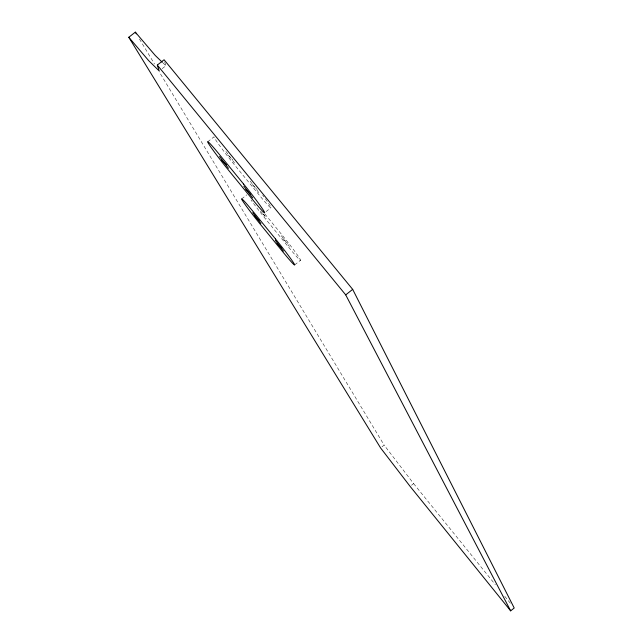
<?xml version="1.0" encoding="UTF-8"?>
<svg xmlns="http://www.w3.org/2000/svg" width="643" height="643" viewBox="0 0 643 643"><rect width="100%" height="100%" fill="white"/><g stroke="black" fill="none" stroke-linecap="round" stroke-linejoin="round"><path stroke-width="0.48" stroke-dasharray="3.21 2.41" d="M382.006 446.813L384.136 445.117L159.167 71.727M411.512 485.264L413.61 483.584L384.136 445.117M294.663 264.916L300.562 260.246M241.615 198.936L246.759 194.869M266.081 211.587L271.033 207.673M162.189 68.656L165.886 65.747L164.592 61.471M207.657 141.838L213.998 136.838A26.443 1.431 51.8 0 0 235.041 165.516L259.033 194.805A26.5 1.447 51.8 0 0 270.743 207.753A26.5 1.447 51.8 0 0 264.498 197.602M163.057 63.006L165.886 65.747M227.992 155.059L232.766 159.834M252.144 184.525L257.071 189.492M260.399 211.049L262.698 213.404L261.532 211.852M263.276 213.998L265.004 215.775M282.944 238.625L287.686 243.512M264.932 214.047L281.409 234.197A24.555 1.246 51.7 0 1 300.064 259.081A24.555 1.246 51.7 0 1 289.133 247.796L266.724 220.38A24.49 1.238 51.7 0 1 251.043 199.997M413.61 483.584L495.343 584.672M504.771 596.334L510.429 603.335M281.256 235.651L289.358 246.462M263.276 214.183L266.765 218.829M250.175 181.077L259.008 192.908M225.926 151.491L234.808 163.37M139.467 39.03L154.497 63.987M262.69 195.142A26.5 1.447 51.8 0 1 263.911 196.798"/><path stroke-width="0.96" d="M128.793 37.27L380.592 447.938L410.113 486.381L510.655 610.85L514.207 608.005L352.677 289.366L164.078 59.759L157.302 65.08L159.223 70.979L148.686 60.643L128.793 37.27L135.319 32.15L155.26 55.475L162.341 62.323M510.655 610.85L345.717 294.888L352.677 289.366M221.674 160.043L226.408 164.849M245.803 189.54L250.698 194.532M254.532 215.686L259.105 220.445M277.061 243.279L281.771 248.198M157.302 65.08L345.717 294.888M252.731 212.624L260.889 223.467M219.576 156.498L228.474 168.362M275.341 240.329L283.467 251.124M243.81 186.108L252.659 197.923M135.319 32.15L136.356 33.87M243.649 184.107L219.207 154.248A26.443 1.342 51.8 0 0 208.356 143.252A26.443 1.342 51.8 0 0 228.763 170.467L252.739 199.78A26.508 1.358 51.8 0 0 264.032 211.306A26.508 1.358 51.8 0 0 243.649 184.107M275.453 238.915L252.651 210.992A24.49 1.165 51.7 0 0 242.178 200.11A24.49 1.165 51.7 0 0 260.897 224.986L283.29 252.418A24.555 1.173 51.7 0 0 294.148 263.767A24.555 1.173 51.7 0 0 275.453 238.915"/></g></svg>
